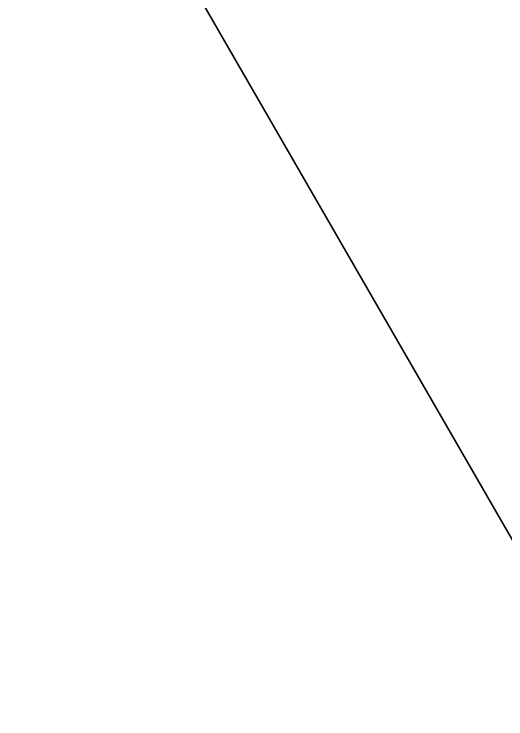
# Model space of a CAD drawing. Header units: metres. Extents: x -44.6 to 35.4, y -44.1 to 26.9.
# Drawn here: x -32.49 to -21.96, y -26.41 to -11.33 of the extents above; entities that cross this region are included whole.
import ezdxf

# ---------------------------------------------------------------- set-up
doc = ezdxf.new("R2010")
doc.units = ezdxf.units.M

msp = doc.modelspace()

# ---------------------------------------------------------------- linework, layer by layer
for points in [[(-15.902775, -12.029388, 93.214554), (-23.330578, 0.835942, 93.214554), (-32.337242, -4.364059, 93.214554)], [(-23.330578, 0.835942, 93.214554), (-15.902775, -12.029388, 93.214554), (-16.155035, -11.592459, 93.285202)], [(-16.155035, -11.592459, 93.285202), (-16.164083, -11.576787, 93.286781), (-23.330578, 0.835942, 93.214554)], [(-23.330578, 0.835942, 93.214554), (-16.164083, -11.576787, 93.286781), (-16.32365, -11.300408, 93.33284)], [(-15.653323, -8.792286, 123.214554), (-23.330578, 0.835941, 123.214554), (-15.902774, -12.029389, 123.214554)], [(-21.663687, -2.051198, 121.818863), (-15.902774, -12.029389, 123.214554), (-23.330578, 0.835941, 123.214554)], [(-32.494915, -4.090965, 91.214554), (-17.179567, -30.617912, 91.214554), (-17.237789, -30.517071, 92.023247)], [(-32.436691, -4.191808, 92.023247), (-32.494915, -4.090965, 91.214554), (-17.237789, -30.517071, 92.023247)], [(-17.179567, -30.617912, 91.214554), (-32.494915, -4.090965, 91.214554), (-16.529085, -11.959314, 91.214554)], [(-32.494915, -4.090965, 91.214554), (-16.976929, -11.024591, 91.214554), (-16.529085, -11.959314, 91.214554)], [(-32.436691, -4.191808, 92.023247), (-17.237789, -30.517071, 92.023247), (-17.276957, -30.449232, 92.722313)], [(-32.397526, -4.259646, 92.722321), (-32.436691, -4.191808, 92.023247), (-17.276957, -30.449232, 92.722313)], [(-32.337242, -4.364059, 93.214554), (-32.397526, -4.259646, 92.722321), (-17.276957, -30.449232, 92.722313)], [(-15.902775, -12.029388, 93.214554), (-32.337242, -4.364059, 93.214554), (-17.337238, -30.344818, 93.214554)], [(-17.276957, -30.449232, 92.722313), (-17.337238, -30.344818, 93.214554), (-32.337242, -4.364059, 93.214554)]]:
    msp.add_3dface(points)

doc.saveas('drawing.dxf')
